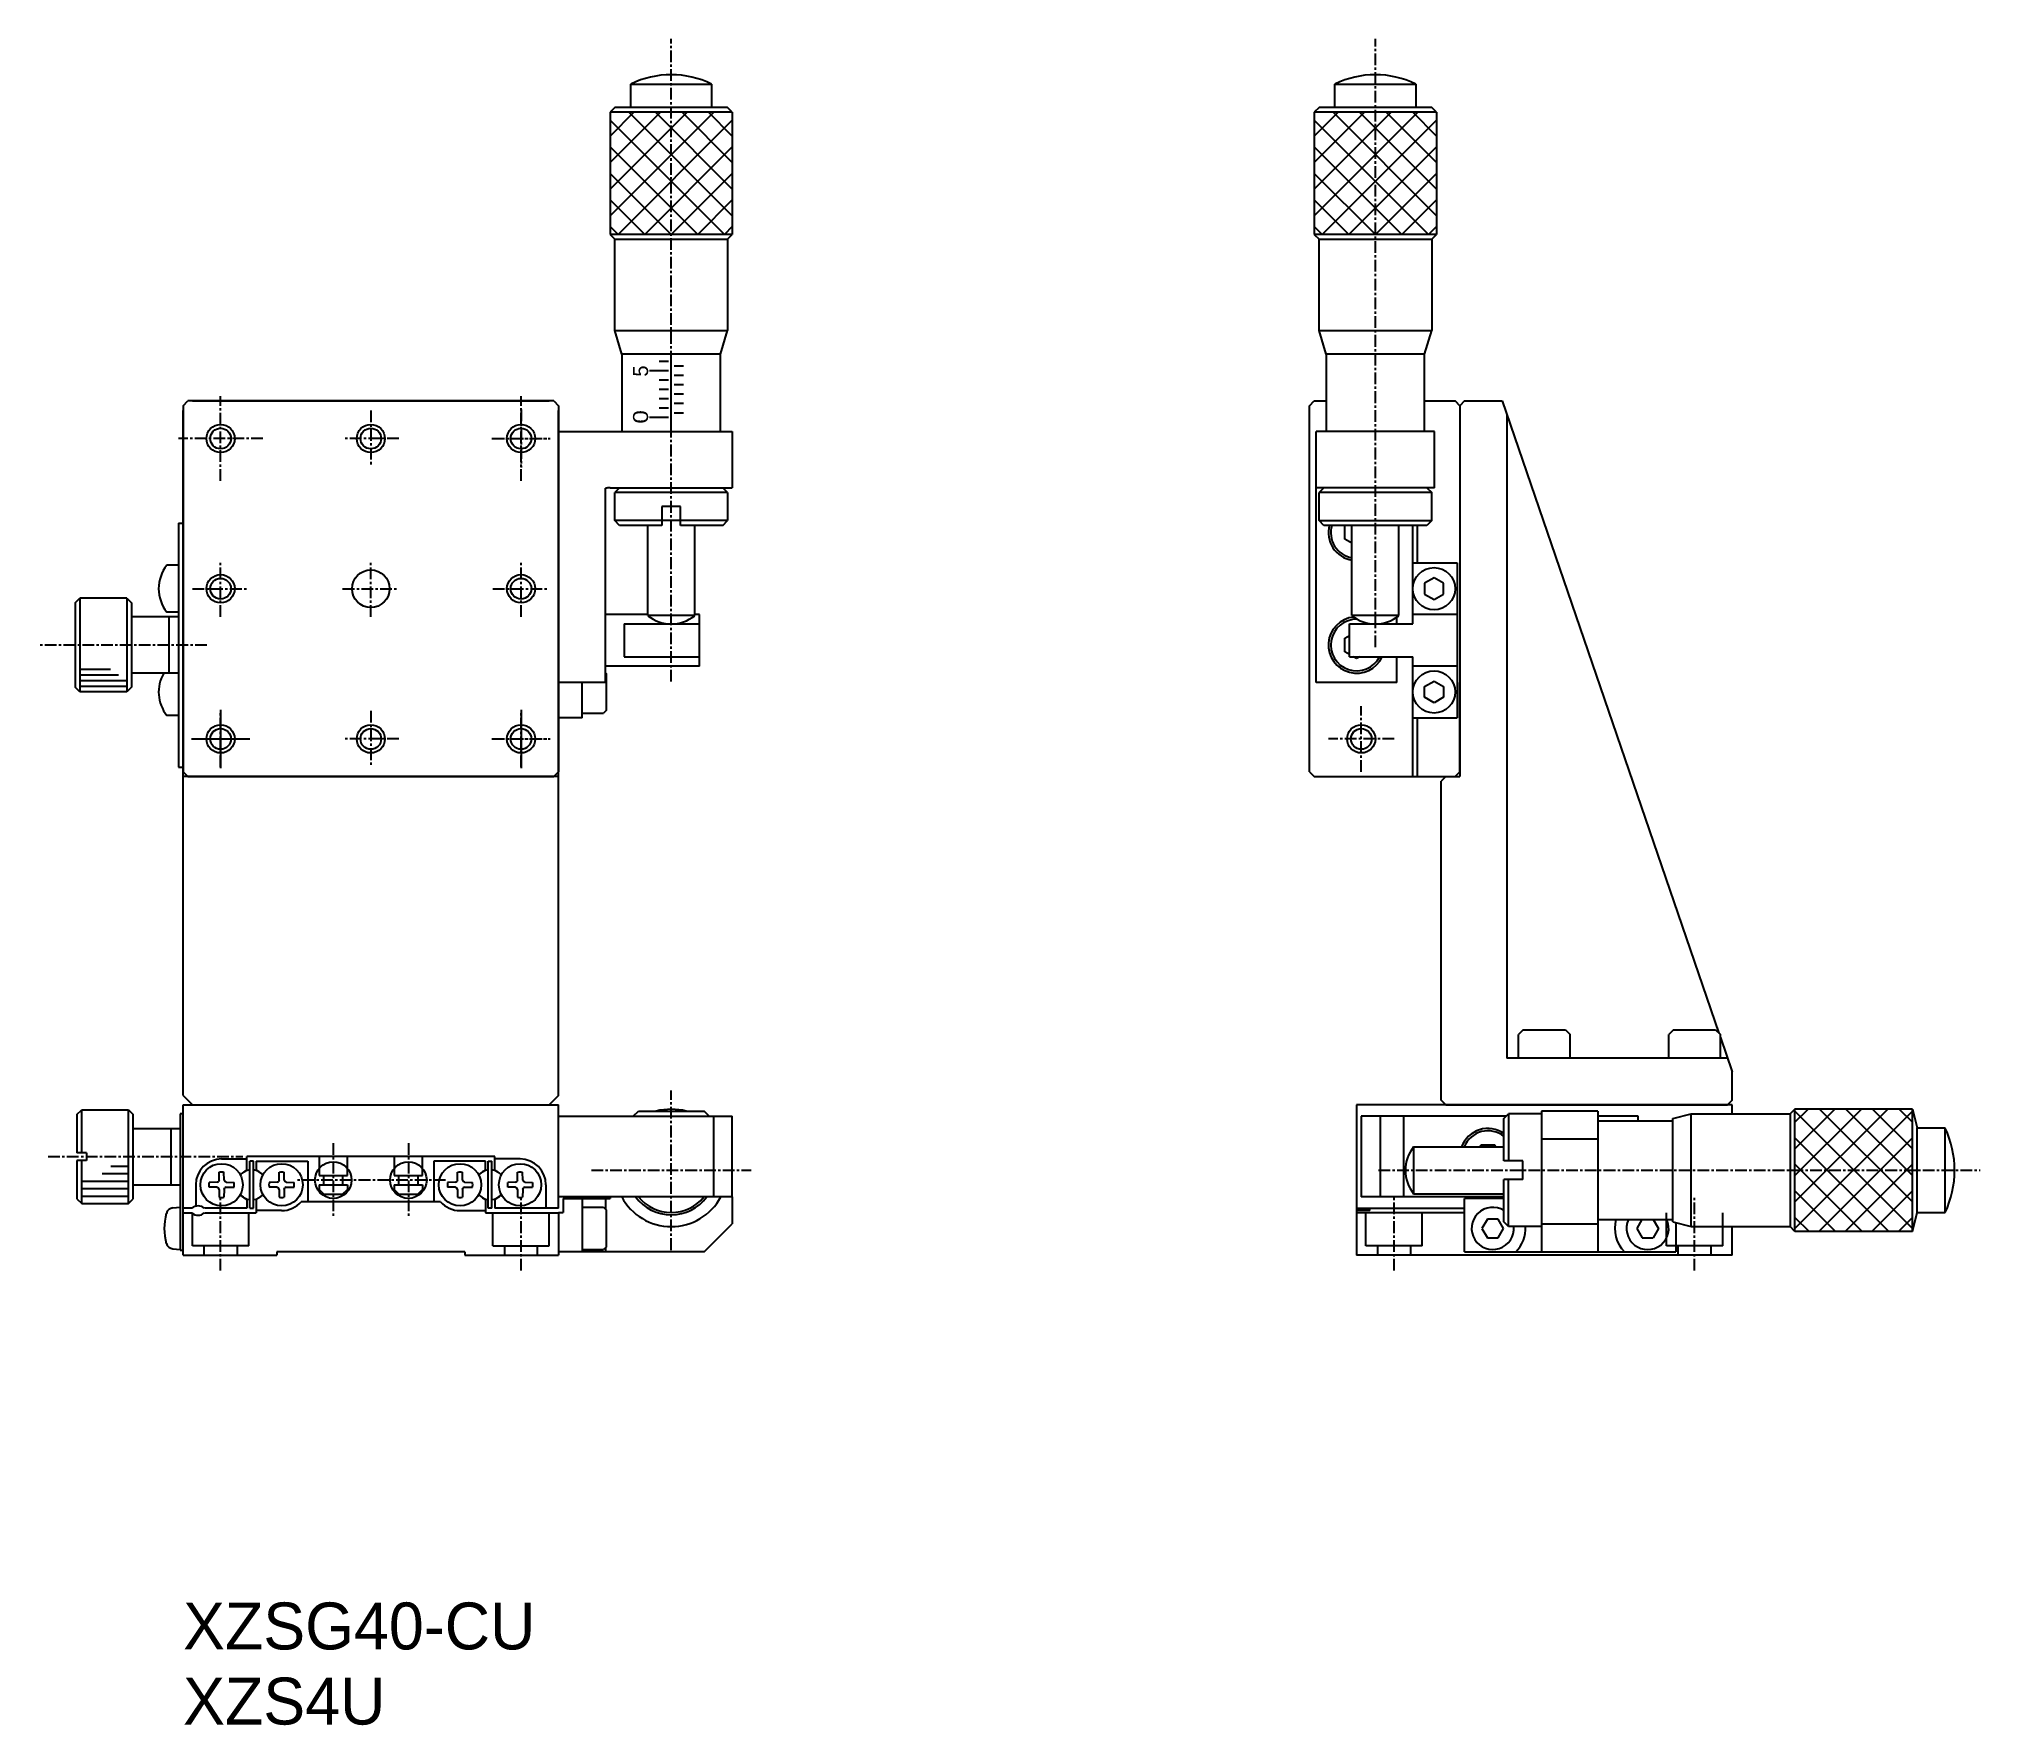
# Model space of a CAD drawing. Extents: x 112 to 318, y 45 to 225.
import ezdxf

# ---------------------------------------------------------------- set-up
doc = ezdxf.new("R2010")
doc.units = 0
doc.linetypes.add('CENTER', pattern=[2, 1.25, -0.25, 0.25, -0.25])
doc.layers.get('0').update_dxf_attribs({"linetype": 'CONTINUOUS'})
doc.layers.add('CENTER', color=1, linetype='CENTER')

msp = doc.modelspace()

# ---------------------------------------------------------------- linework, layer by layer
at = {"color": 7, "linetype": 'CONTINUOUS'}
for p, q in [((174.73, 217.61), (174.73, 220.11)), ((174.73, 220.11), (183.33, 220.11)), ((183.33, 220.11), (183.33, 217.61)), ((249.73, 217.61), (249.73, 220.11)), ((249.73, 220.11), (258.33, 220.11)), ((258.33, 220.11), (258.33, 217.61)), ((173.03, 217.61), (172.53, 217.11)), ((185.03, 217.61), (173.03, 217.61)), ((185.53, 217.11), (185.03, 217.61)), ((248.03, 217.61), (247.53, 217.11)), ((260.03, 217.61), (248.03, 217.61)), ((260.53, 217.11), (260.03, 217.61)), ((172.53, 217.11), (172.53, 204.11)), ((185.53, 217.11), (172.53, 217.11)), ((185.53, 217.11), (185.53, 204.11)), ((247.53, 217.11), (247.53, 204.11)), ((260.53, 217.11), (247.53, 217.11)), ((260.53, 217.11), (260.53, 204.11)), ((172.53, 204.11), (173.03, 203.61)), ((185.53, 204.11), (172.53, 204.11)), ((173.03, 193.86), (173.03, 203.61)), ((173.03, 203.61), (185.03, 203.61)), ((185.03, 203.61), (185.53, 204.11)), ((185.07, 193.86), (185.07, 203.61)), ((247.53, 204.11), (248.03, 203.61)), ((260.53, 204.11), (247.53, 204.11)), ((248.03, 193.86), (248.03, 203.61)), ((248.03, 203.61), (260.03, 203.61)), ((260.03, 203.61), (260.53, 204.11)), ((260.07, 193.86), (260.07, 203.61)), ((173.03, 193.86), (185.03, 193.86)), ((173.78, 191.36), (173.03, 193.86)), ((184.28, 191.36), (185.03, 193.86)), ((248.03, 193.86), (260.03, 193.86)), ((248.78, 191.36), (248.03, 193.86)), ((259.28, 191.36), (260.03, 193.86)), ((173.78, 191.36), (173.78, 183.11)), ((184.28, 191.36), (173.78, 191.36)), ((184.28, 183.11), (184.28, 191.36)), ((248.78, 191.36), (248.78, 183.11)), ((259.28, 191.36), (248.78, 191.36)), ((259.28, 183.11), (259.28, 191.36)), ((127.03, 185.86), (127.53, 186.36)), ((166.53, 186.36), (127.53, 186.36)), ((128.03, 186.36), (166.03, 186.36)), ((166.53, 186.36), (167.03, 185.86)), ((247.03, 185.86), (247.53, 186.36)), ((247.53, 186.36), (248.78, 186.36)), ((259.28, 186.36), (262.53, 186.36)), ((262.53, 186.36), (263.03, 185.86)), ((263.03, 185.86), (262.53, 186.36)), ((263.53, 186.36), (263.03, 185.86)), ((263.53, 186.36), (267.53, 186.36)), ((267.53, 186.36), (290.62, 119.03)), ((127.03, 185.86), (127.03, 146.86)), ((127.03, 112.36), (127.03, 185.36)), ((167.03, 185.86), (167.03, 146.86)), ((167.03, 112.36), (167.03, 185.36)), ((247.03, 146.86), (247.03, 185.86)), ((263.03, 185.86), (263.03, 146.36)), ((263.03, 185.86), (263.03, 176.36)), ((268.03, 184.9), (268.03, 116.36)), ((167.03, 183.11), (185.53, 183.11)), ((185.53, 183.11), (185.53, 177.11)), ((247.73, 156.36), (247.73, 183.11)), ((260.33, 183.11), (247.73, 183.11)), ((260.33, 177.11), (260.33, 183.11)), ((172.03, 156.36), (172.03, 177.07)), ((172.53, 177.11), (185.53, 177.11)), ((173.53, 177.11), (173.03, 176.61)), ((173.03, 173.61), (173.03, 176.61)), ((185.03, 176.61), (173.03, 176.61)), ((185.03, 176.61), (184.53, 177.11)), ((185.03, 176.61), (185.03, 173.61)), ((260.33, 177.11), (247.73, 177.11)), ((248.53, 177.11), (248.03, 176.61)), ((248.03, 173.61), (248.03, 176.61)), ((260.03, 176.61), (248.03, 176.61)), ((259.53, 177.11), (260.03, 176.61)), ((260.03, 173.61), (260.03, 176.61)), ((180.03, 175.11), (178.03, 175.11)), ((178.03, 175.11), (178.03, 173.11)), ((180.03, 173.11), (180.03, 175.11)), ((126.53, 173.36), (127.03, 173.36)), ((126.53, 173.36), (126.53, 147.36)), ((173.53, 173.11), (173.03, 173.61)), ((178.03, 173.61), (173.03, 173.61)), ((178.03, 173.11), (173.53, 173.11)), ((176.53, 163.49), (176.53, 173.11)), ((180.03, 173.61), (178.03, 173.61)), ((185.03, 173.61), (180.03, 173.61)), ((184.53, 173.11), (180.03, 173.11)), ((181.53, 163.49), (181.53, 173.11)), ((184.53, 173.11), (185.03, 173.61)), ((248.53, 173.11), (248.03, 173.61)), ((248.03, 173.61), (260.03, 173.61)), ((259.53, 173.11), (248.53, 173.11)), ((250.78, 173.08), (250.83, 173.11)), ((250.78, 171.64), (250.78, 173.08)), ((251.53, 171.21), (250.78, 171.64)), ((251.53, 163.49), (251.53, 173.11)), ((256.53, 163.49), (256.53, 173.11)), ((258.03, 169.11), (258.03, 173.11)), ((258.53, 169.11), (258.53, 173.11)), ((260.03, 173.61), (259.53, 173.11)), ((126.53, 168.86), (125.31, 168.86)), ((258.03, 169.11), (262.73, 169.11)), ((258.03, 162.61), (258.03, 169.11)), ((260.28, 167.52), (259.28, 166.94)), ((261.28, 166.94), (260.28, 167.52)), ((262.73, 169.11), (262.73, 152.61)), ((259.28, 166.94), (259.28, 165.79)), ((259.28, 165.79), (260.28, 165.21)), ((260.28, 165.21), (261.28, 165.79)), ((261.28, 165.79), (261.28, 166.94)), ((115.53, 164.86), (116.03, 165.36)), ((115.53, 164.86), (115.53, 155.86)), ((121.03, 165.36), (116.03, 165.36)), ((116.03, 165.36), (116.03, 155.36)), ((121.03, 165.36), (121.53, 164.86)), ((121.03, 165.36), (121.03, 155.36)), ((121.53, 164.86), (121.53, 155.86)), ((126.53, 163.36), (121.53, 163.36)), ((126.53, 163.86), (125.31, 163.86)), ((125.53, 163.36), (125.53, 157.36)), ((176.53, 163.61), (172.03, 163.61)), ((181.53, 163.49), (176.53, 163.49)), ((182.03, 163.61), (181.53, 163.61)), ((182.03, 158.11), (182.03, 163.61)), ((256.53, 163.49), (251.53, 163.49)), ((262.73, 163.61), (258.03, 163.61)), ((174.03, 162.61), (174.03, 159.11)), ((174.03, 162.61), (182.03, 162.61)), ((250.78, 161.08), (251.28, 161.37)), ((251.28, 159.11), (251.28, 162.61)), ((251.28, 162.61), (258.03, 162.61)), ((256.33, 162.61), (256.33, 163.34)), ((250.78, 159.64), (250.78, 161.08)), ((251.28, 159.35), (250.78, 159.64)), ((126.53, 157.36), (121.53, 157.36)), ((182.03, 158.11), (172.03, 158.11)), ((172.03, 157.41), (172.13, 157.31)), ((172.13, 153.41), (172.13, 157.31)), ((174.03, 159.11), (182.03, 159.11)), ((251.28, 159.11), (258.03, 159.11)), ((252.03, 158.92), (251.7, 159.11)), ((252.37, 159.11), (252.03, 158.92)), ((256.33, 156.36), (256.33, 159.11)), ((258.03, 152.61), (258.03, 159.11)), ((262.73, 158.11), (258.03, 158.11)), ((116.03, 155.36), (115.53, 155.86)), ((121.03, 155.36), (116.03, 155.36)), ((121.53, 155.86), (121.03, 155.36)), ((172.03, 156.36), (167.03, 156.36)), ((169.53, 152.61), (169.53, 156.36)), ((256.33, 156.36), (247.73, 156.36)), ((259.28, 155.94), (260.28, 156.52)), ((259.28, 154.79), (259.28, 155.94)), ((260.28, 156.52), (261.28, 155.94)), ((261.28, 155.94), (261.28, 154.79)), ((263.03, 146.86), (263.03, 156.36)), ((131.03, 153.46), (131.03, 147.26)), ((163.03, 153.46), (163.03, 147.26)), ((169.53, 153.11), (171.83, 153.11)), ((172.13, 153.41), (171.83, 153.11)), ((260.28, 154.21), (259.28, 154.79)), ((261.28, 154.79), (260.28, 154.21)), ((126.53, 152.86), (125.31, 152.86)), ((169.53, 152.61), (167.03, 152.61)), ((258.03, 152.61), (262.73, 152.61)), ((258.03, 146.36), (258.03, 152.61)), ((258.53, 146.36), (258.53, 152.61)), ((126.53, 147.36), (127.03, 147.36)), ((127.53, 146.36), (127.03, 146.86)), ((167.03, 146.86), (166.53, 146.36)), ((247.03, 146.86), (247.53, 146.36)), ((263.03, 146.86), (262.53, 146.36)), ((263.03, 146.86), (262.53, 146.36)), ((167.03, 146.36), (127.03, 146.36)), ((127.53, 146.36), (166.53, 146.36)), ((247.53, 146.36), (262.53, 146.36)), ((261.53, 146.36), (261.03, 145.86)), ((261.03, 111.86), (261.03, 145.86)), ((261.53, 146.36), (263.03, 146.36)), ((269.78, 119.36), (269.28, 118.86)), ((269.28, 116.36), (269.28, 118.86)), ((269.78, 119.36), (274.28, 119.36)), ((274.28, 119.36), (274.78, 118.86)), ((274.78, 116.36), (274.78, 118.86)), ((285.78, 119.36), (285.28, 118.86)), ((285.28, 116.36), (285.28, 118.86)), ((285.78, 119.36), (290.28, 119.36)), ((290.28, 119.36), (290.78, 118.86)), ((290.78, 116.36), (290.78, 118.86)), ((290.78, 118.55), (292.03, 114.9)), ((291.53, 116.36), (268.03, 116.36)), ((292.03, 111.86), (292.03, 114.9)), ((127.03, 112.36), (128.03, 111.36)), ((167.03, 112.36), (166.03, 111.36)), ((261.53, 111.36), (261.03, 111.86)), ((292.03, 111.86), (291.53, 111.36)), ((115.73, 110.36), (116.23, 110.86)), ((115.73, 110.36), (115.73, 106.26)), ((116.23, 110.86), (121.23, 110.86)), ((121.23, 110.86), (121.73, 110.36)), ((121.73, 101.36), (121.73, 110.36)), ((127.03, 110.41), (126.73, 110.41)), ((126.73, 110.41), (126.73, 95.91)), ((127.03, 95.36), (127.03, 111.36)), ((127.03, 111.36), (167.03, 111.36)), ((128.03, 111.36), (166.03, 111.36)), ((167.03, 100.36), (167.03, 111.36)), ((167.03, 110.16), (185.53, 110.16)), ((174.98, 110.16), (175.53, 110.71)), ((175.53, 110.71), (182.53, 110.71)), ((183.08, 110.16), (182.53, 110.71)), ((183.53, 110.16), (183.53, 101.56)), ((185.53, 101.56), (185.53, 110.16)), ((292.03, 111.36), (252.03, 111.36)), ((252.03, 111.36), (252.03, 95.36)), ((252.53, 110.16), (252.53, 101.56)), ((267.98, 110.16), (252.53, 110.16)), ((254.53, 110.16), (254.53, 101.56)), ((257.03, 110.16), (257.03, 101.56)), ((261.53, 111.36), (291.53, 111.36)), ((267.73, 109.91), (268.23, 110.41)), ((267.73, 105.41), (267.73, 109.91)), ((271.73, 110.41), (268.23, 110.41)), ((271.73, 110.71), (271.73, 95.71)), ((277.73, 110.71), (271.73, 110.71)), ((277.73, 110.71), (277.73, 95.71)), ((282.03, 110.16), (277.73, 110.16)), ((277.73, 109.66), (285.73, 109.66)), ((282.03, 109.66), (282.03, 110.16)), ((285.73, 109.91), (287.67, 110.43)), ((285.73, 98.91), (285.73, 109.91)), ((287.67, 110.43), (298.23, 110.43)), ((287.67, 98.4), (287.67, 110.4)), ((292.03, 110.43), (292.03, 111.36)), ((298.73, 110.93), (298.23, 110.43)), ((298.23, 110.43), (298.23, 98.4)), ((311.23, 110.93), (298.73, 110.93)), ((311.23, 110.93), (311.73, 108.91)), ((121.73, 108.86), (126.73, 108.86)), ((125.73, 108.86), (125.73, 102.86)), ((277.73, 107.71), (271.73, 107.71)), ((311.73, 108.91), (314.73, 108.91)), ((311.73, 99.91), (311.73, 108.91)), ((116.73, 106.26), (115.73, 106.26)), ((116.73, 105.46), (115.73, 105.46)), ((115.73, 105.46), (115.73, 101.36)), ((116.73, 106.26), (116.73, 105.46)), ((131.13, 105.61), (133.83, 105.61)), ((160.23, 105.86), (133.83, 105.86)), ((133.83, 104.41), (133.83, 105.86)), ((141.53, 105.86), (141.53, 103.86)), ((144.53, 103.86), (144.53, 105.86)), ((149.53, 105.86), (149.53, 103.86)), ((152.53, 103.86), (152.53, 105.86)), ((160.23, 104.41), (160.23, 105.86)), ((162.93, 105.61), (160.23, 105.61)), ((258.11, 106.91), (267.73, 106.91)), ((265.2, 106.91), (265.31, 107.11)), ((265.31, 107.11), (266.76, 107.11)), ((266.87, 106.91), (266.76, 107.11)), ((130.86, 103.36), (130.87, 104.19)), ((131.41, 103.36), (131.39, 104.19)), ((133.54, 104.24), (133.83, 104.41)), ((134.53, 105.36), (134.13, 105.36)), ((134.13, 100.36), (134.13, 105.36)), ((134.53, 100.36), (134.53, 105.36)), ((134.83, 105.36), (140.33, 105.36)), ((134.83, 105.36), (134.83, 104.41)), ((135.13, 104.24), (134.83, 104.41)), ((137.26, 103.36), (137.27, 104.19)), ((137.81, 103.36), (137.79, 104.19)), ((140.33, 105.36), (140.33, 101.06)), ((141.53, 103.86), (144.53, 103.86)), ((142.03, 102.86), (142.03, 103.86)), ((144.03, 103.86), (144.03, 102.86)), ((149.53, 103.86), (152.53, 103.86)), ((150.03, 102.86), (150.03, 103.86)), ((152.03, 103.86), (152.03, 102.86)), ((159.23, 105.36), (153.73, 105.36)), ((153.73, 105.36), (153.73, 101.06)), ((156.26, 103.36), (156.27, 104.19)), ((156.81, 103.36), (156.79, 104.19)), ((158.94, 104.24), (159.23, 104.41)), ((159.23, 104.41), (159.23, 105.36)), ((159.53, 105.36), (159.93, 105.36)), ((159.53, 100.36), (159.53, 105.36)), ((159.93, 100.36), (159.93, 105.36)), ((160.23, 104.41), (160.53, 104.24)), ((162.66, 103.36), (162.67, 104.19)), ((163.21, 103.36), (163.19, 104.19)), ((269.73, 105.41), (267.73, 105.41)), ((269.73, 103.41), (267.73, 103.41)), ((267.73, 98.91), (267.73, 103.41)), ((269.73, 103.41), (269.73, 105.41)), ((115.73, 101.36), (116.23, 100.86)), ((121.23, 100.86), (121.73, 101.36)), ((121.73, 102.86), (126.73, 102.86)), ((128.38, 102.86), (128.38, 100.58)), ((130.65, 103.14), (129.81, 103.12)), ((130.65, 102.59), (129.81, 102.6)), ((130.65, 103.14), (130.79, 103.2)), ((130.65, 102.59), (130.79, 102.53)), ((130.86, 103.36), (130.79, 103.2)), ((130.86, 102.36), (130.79, 102.53)), ((130.86, 102.36), (130.87, 101.54)), ((131.41, 102.36), (131.39, 101.54)), ((131.41, 103.36), (131.48, 103.2)), ((131.41, 102.36), (131.48, 102.53)), ((131.62, 103.14), (131.48, 103.2)), ((131.62, 102.59), (131.48, 102.53)), ((131.62, 103.14), (132.46, 103.12)), ((131.62, 102.59), (132.46, 102.6)), ((133.54, 101.48), (133.83, 101.31)), ((135.13, 101.48), (134.83, 101.31)), ((137.05, 103.14), (136.21, 103.12)), ((137.05, 102.59), (136.21, 102.6)), ((137.05, 103.14), (137.19, 103.2)), ((137.05, 102.59), (137.19, 102.53)), ((137.26, 103.36), (137.19, 103.2)), ((137.26, 102.36), (137.19, 102.53)), ((137.26, 102.36), (137.27, 101.54)), ((137.81, 102.36), (137.79, 101.54)), ((137.81, 103.36), (137.88, 103.2)), ((137.81, 102.36), (137.88, 102.53)), ((138.02, 103.14), (137.88, 103.2)), ((138.02, 102.59), (137.88, 102.53)), ((138.02, 103.14), (138.86, 103.12)), ((138.02, 102.59), (138.86, 102.6)), ((141.53, 102.86), (144.53, 102.86)), ((141.53, 102.86), (141.53, 102.36)), ((142.03, 101.86), (141.53, 102.36)), ((142.03, 101.86), (144.03, 101.86)), ((144.03, 101.86), (144.53, 102.36)), ((144.53, 102.86), (144.53, 102.36)), ((149.53, 102.86), (152.53, 102.86)), ((149.53, 102.86), (149.53, 102.36)), ((150.03, 101.86), (149.53, 102.36)), ((150.03, 101.86), (152.03, 101.86)), ((152.03, 101.86), (152.53, 102.36)), ((152.53, 102.86), (152.53, 102.36)), ((156.05, 103.14), (155.21, 103.12)), ((156.05, 102.59), (155.21, 102.6)), ((156.05, 103.14), (156.19, 103.2)), ((156.05, 102.59), (156.19, 102.53)), ((156.26, 103.36), (156.19, 103.2)), ((156.26, 102.36), (156.19, 102.53)), ((156.26, 102.36), (156.27, 101.54)), ((156.81, 102.36), (156.79, 101.54)), ((156.81, 103.36), (156.88, 103.2)), ((156.81, 102.36), (156.88, 102.53)), ((157.02, 103.14), (156.88, 103.2)), ((157.02, 102.59), (156.88, 102.53)), ((157.02, 103.14), (157.86, 103.12)), ((157.02, 102.59), (157.86, 102.6)), ((158.94, 101.48), (159.23, 101.31)), ((160.53, 101.48), (160.23, 101.31)), ((162.45, 103.14), (161.61, 103.12)), ((162.45, 102.59), (161.61, 102.6)), ((162.45, 103.14), (162.59, 103.2)), ((162.45, 102.59), (162.59, 102.53)), ((162.66, 103.36), (162.59, 103.2)), ((162.66, 102.36), (162.59, 102.53)), ((162.66, 102.36), (162.67, 101.54)), ((163.21, 102.36), (163.19, 101.54)), ((163.21, 103.36), (163.28, 103.2)), ((163.21, 102.36), (163.28, 102.53)), ((163.42, 103.14), (163.28, 103.2)), ((163.42, 102.59), (163.28, 102.53)), ((163.42, 103.14), (164.26, 103.12)), ((163.42, 102.59), (164.26, 102.6)), ((165.68, 102.86), (165.68, 100.36)), ((185.53, 101.56), (167.03, 101.56)), ((167.53, 101.41), (172.53, 101.41)), ((167.53, 101.41), (167.53, 99.91)), ((169.53, 101.41), (169.53, 95.71)), ((172.03, 101.41), (172.03, 100.26)), ((172.53, 101.56), (172.53, 101.41)), ((185.53, 101.56), (185.53, 98.71)), ((267.73, 101.56), (252.53, 101.56)), ((258.11, 101.91), (267.73, 101.91)), ((263.53, 95.71), (263.53, 101.41)), ((267.73, 101.41), (263.53, 101.41)), ((116.23, 100.86), (121.23, 100.86)), ((125.95, 100.39), (126.73, 100.46)), ((127.97, 100.36), (127.03, 100.36)), ((127.03, 99.86), (127.97, 99.86)), ((133.83, 100.36), (129.3, 100.36)), ((129.3, 99.86), (134.83, 99.86)), ((133.83, 101.31), (133.83, 100.36)), ((134.13, 100.36), (134.53, 100.36)), ((134.83, 101.31), (134.83, 99.86)), ((137.53, 100.11), (134.83, 100.11)), ((154.46, 101.06), (139.61, 101.06)), ((156.53, 100.11), (159.23, 100.11)), ((159.23, 101.31), (159.23, 99.86)), ((159.23, 99.86), (167.03, 99.86)), ((159.93, 100.36), (159.53, 100.36)), ((160.23, 101.31), (160.23, 100.36)), ((167.03, 100.36), (160.23, 100.36)), ((167.03, 99.91), (167.53, 99.91)), ((167.03, 99.86), (167.03, 95.36)), ((169.53, 100.46), (171.83, 100.46)), ((169.53, 100.46), (169.53, 95.96)), ((171.83, 100.46), (172.13, 100.16)), ((172.13, 96.26), (172.13, 100.16)), ((252.03, 100.36), (263.53, 100.36)), ((253.43, 100.11), (252.03, 100.11)), ((263.53, 99.86), (252.03, 99.86)), ((253.43, 100.11), (253.43, 100.36)), ((311.23, 97.9), (311.73, 99.91)), ((311.73, 99.91), (314.73, 99.91)), ((182.53, 95.71), (185.53, 98.71)), ((265.96, 99.21), (265.38, 98.21)), ((265.38, 98.21), (265.96, 97.21)), ((267.11, 99.21), (265.96, 99.21)), ((265.96, 97.21), (267.11, 97.21)), ((267.69, 98.21), (267.11, 99.21)), ((267.11, 97.21), (267.69, 98.21)), ((268.23, 98.41), (267.73, 98.91)), ((271.73, 98.41), (268.23, 98.41)), ((271.73, 98.71), (277.73, 98.71)), ((277.73, 99.16), (285.73, 99.16)), ((282.43, 99.16), (281.88, 98.21)), ((281.88, 98.21), (282.46, 97.21)), ((282.43, 99.16), (282.46, 99.21)), ((282.46, 97.21), (283.61, 97.21)), ((283.64, 99.16), (283.61, 99.21)), ((284.19, 98.21), (283.61, 97.21)), ((283.64, 99.16), (284.19, 98.21)), ((285.73, 98.91), (287.67, 98.4)), ((286.03, 98.83), (286.03, 95.71)), ((287.67, 98.4), (298.23, 98.4)), ((292.03, 95.36), (292.03, 98.4)), ((298.73, 97.9), (298.23, 98.4)), ((311.23, 97.9), (298.73, 97.9)), ((125.95, 96.03), (126.73, 95.96)), ((126.73, 95.91), (127.03, 95.91)), ((127.03, 95.36), (137.03, 95.36)), ((157.03, 95.71), (137.03, 95.71)), ((137.03, 95.71), (137.03, 95.36)), ((157.03, 95.71), (157.03, 95.36)), ((157.03, 95.36), (167.03, 95.36)), ((182.53, 95.71), (167.03, 95.71)), ((169.53, 95.96), (171.83, 95.96)), ((172.13, 96.26), (171.83, 95.96)), ((172.03, 96.16), (172.03, 95.71)), ((292.03, 95.36), (252.03, 95.36)), ((263.53, 95.71), (286.03, 95.71))]:
    msp.add_line(p, q, dxfattribs=at)
at = {"color": 3, "linetype": 'CONTINUOUS'}
for p, q in [((175.06, 217.11), (172.53, 214.58)), ((177.89, 217.11), (172.53, 211.76)), ((180.72, 217.11), (172.53, 208.93)), ((183.55, 217.11), (172.53, 206.1)), ((184.69, 204.11), (172.53, 216.27)), ((185.53, 216.27), (173.38, 204.11)), ((185.53, 206.1), (174.52, 217.11)), ((185.53, 208.93), (177.35, 217.11)), ((185.53, 211.76), (180.18, 217.11)), ((185.53, 214.58), (183.01, 217.11)), ((250.06, 217.11), (247.53, 214.58)), ((252.89, 217.11), (247.53, 211.76)), ((255.72, 217.11), (247.53, 208.93)), ((258.55, 217.11), (247.53, 206.1)), ((259.69, 204.11), (247.53, 216.27)), ((260.53, 216.27), (248.38, 204.11)), ((260.53, 206.1), (249.52, 217.11)), ((260.53, 208.93), (252.35, 217.11)), ((260.53, 211.76), (255.18, 217.11)), ((260.53, 214.58), (258.01, 217.11)), ((181.86, 204.11), (172.53, 213.44)), ((185.53, 213.44), (176.21, 204.11)), ((256.86, 204.11), (247.53, 213.44)), ((260.53, 213.44), (251.21, 204.11)), ((179.03, 204.11), (172.53, 210.61)), ((185.53, 210.61), (179.03, 204.11)), ((254.03, 204.11), (247.53, 210.61)), ((260.53, 210.61), (254.03, 204.11)), ((176.21, 204.11), (172.53, 207.78)), ((185.53, 207.78), (181.86, 204.11)), ((251.21, 204.11), (247.53, 207.78)), ((260.53, 207.78), (256.86, 204.11)), ((173.38, 204.11), (172.53, 204.96)), ((185.53, 204.96), (184.69, 204.11)), ((248.38, 204.11), (247.53, 204.96)), ((260.53, 204.96), (259.69, 204.11)), ((177.73, 190.61), (178.73, 190.61)), ((179.03, 183.11), (179.03, 191.11)), ((176.73, 189.61), (178.73, 189.61)), ((177.73, 188.61), (178.73, 188.61)), ((179.33, 190.11), (180.33, 190.11)), ((179.33, 189.11), (180.33, 189.11)), ((177.73, 187.61), (178.73, 187.61)), ((177.73, 186.61), (178.73, 186.61)), ((179.33, 188.11), (180.33, 188.11)), ((179.33, 187.11), (180.33, 187.11)), ((179.33, 186.11), (180.33, 186.11)), ((178.73, 184.61), (176.73, 184.61)), ((178.73, 185.61), (177.73, 185.61)), ((179.33, 185.11), (180.33, 185.11)), ((119.3, 157.76), (116.03, 157.76)), ((120.17, 157.16), (116.03, 157.16)), ((121.03, 156.56), (116.03, 156.56)), ((121.03, 155.96), (116.03, 155.96)), ((127.93, 150.36), (134.13, 150.36)), ((116.23, 106.26), (116.23, 110.86)), ((121.23, 100.86), (121.23, 110.86)), ((268.23, 110.41), (268.23, 105.41)), ((298.73, 97.9), (298.73, 110.93)), ((298.73, 106.69), (302.98, 110.93)), ((298.73, 103.86), (305.81, 110.93)), ((298.73, 101.03), (308.63, 110.93)), ((298.73, 109.52), (300.15, 110.93)), ((298.73, 110.7), (311.23, 98.2)), ((298.73, 98.2), (311.23, 110.7)), ((301.34, 110.93), (311.23, 101.03)), ((304.16, 110.93), (311.23, 103.86)), ((306.99, 110.93), (311.23, 106.69)), ((309.82, 110.93), (311.23, 109.52)), ((311.23, 97.9), (311.23, 110.93)), ((298.73, 107.87), (308.71, 97.9)), ((301.26, 97.9), (311.23, 107.87)), ((314.73, 99.91), (314.73, 108.91)), ((116.23, 100.86), (116.23, 105.46)), ((258.11, 106.91), (258.11, 101.91)), ((118.42, 104.06), (121.23, 104.06)), ((119.33, 104.86), (121.23, 104.86)), ((268.23, 98.41), (268.23, 103.41)), ((298.73, 105.05), (305.89, 97.9)), ((304.08, 97.9), (311.23, 105.05)), ((116.23, 103.26), (121.23, 103.26)), ((116.23, 102.46), (121.23, 102.46)), ((116.23, 101.66), (121.23, 101.66)), ((298.73, 102.22), (303.06, 97.9)), ((306.91, 97.9), (311.23, 102.22)), ((128.03, 96.36), (128.03, 99.81)), ((134.03, 96.36), (134.03, 99.86)), ((160.03, 96.36), (160.03, 99.86)), ((166.03, 96.36), (166.03, 99.86)), ((253.03, 96.36), (253.03, 99.86)), ((259.03, 96.36), (259.03, 99.86)), ((285.03, 96.36), (285.03, 99.86)), ((291.03, 96.36), (291.03, 99.86)), ((298.73, 99.39), (300.23, 97.9)), ((309.74, 97.9), (311.23, 99.39)), ((134.03, 96.36), (128.03, 96.36)), ((129.28, 95.36), (129.28, 96.36)), ((132.78, 96.36), (132.78, 95.36)), ((160.03, 96.36), (166.03, 96.36)), ((161.28, 96.36), (161.28, 95.36)), ((164.78, 95.36), (164.78, 96.36)), ((259.03, 96.36), (253.03, 96.36)), ((254.28, 95.36), (254.28, 96.36)), ((257.78, 96.36), (257.78, 95.36)), ((291.03, 96.36), (285.03, 96.36)), ((286.28, 95.36), (286.28, 96.36)), ((289.78, 96.36), (289.78, 95.36))]:
    msp.add_line(p, q, dxfattribs=at)
for centre, radius in [((131.03, 182.36), 1.5), ((147.03, 182.36), 1.5), ((163.03, 182.36), 1.5), ((131.03, 166.36), 1.5), ((163.03, 166.36), 1.5), ((131.03, 150.36), 1.5), ((147.03, 150.36), 1.5), ((163.03, 150.36), 1.5), ((252.53, 150.36), 1.5), ((143.03, 103.36), 1.95), ((151.03, 103.36), 1.95)]:
    msp.add_circle(centre, radius, dxfattribs=at)
at = {"color": 7, "linetype": 'CONTINUOUS'}
for centre, radius in [((131.03, 182.36), 1.1), ((147.03, 182.36), 1.1), ((163.03, 182.36), 1.1), ((147.03, 166.36), 2), ((260.28, 166.36), 2.25), ((131.03, 166.36), 1.1), ((163.03, 166.36), 1.1), ((260.28, 155.36), 2.25), ((131.03, 150.36), 1.1), ((147.03, 150.36), 1.1), ((163.03, 150.36), 1.1), ((252.53, 150.36), 1.1), ((131.13, 102.86), 2.25), ((137.53, 102.86), 2.25), ((156.53, 102.86), 2.25), ((162.93, 102.86), 2.25)]:
    msp.add_circle(centre, radius, dxfattribs=at)
for centre, radius, start, end in [((179.03, 211.37), 9.75, 63.8162, 116.1838), ((254.03, 211.37), 9.75, 63.8162, 116.1838), ((172.53, 174.11), 3, 90, 99.5941), ((252.03, 172.36), 3, 165.5225, 260.406), ((252.03, 172.36), 2.75, 164.1734, 259.5244), ((128.43, 166.36), 4, 141.3178, 218.6822), ((179.03, 166.61), 4, 231.3178, 308.6822), ((254.03, 166.61), 4, 231.3178, 308.6822), ((252.03, 160.36), 3, 95.9194, 335.3756), ((252.03, 160.36), 2.75, 88.6478, 332.9643), ((128.43, 155.36), 4, 150, 218.6822), ((179.03, 104.41), 6.5, 75.75, 104.25), ((266.03, 105.86), 3, 55.4819, 159.5127), ((266.03, 105.86), 2.75, 51.8165, 157.5537), ((305.11, 104.41), 10.62, 334.9423, 25.0577), ((131.13, 102.86), 2.75, 90, 180), ((162.93, 102.86), 2.75, 0, 90), ((261.23, 104.41), 4, 141.3178, 218.7225), ((131.13, 102.86), 1.35, 78.8959, 101.1041), ((134.33, 102.86), 1.59, 97.2376, 139.2569), ((134.45, 102.75), 1.75, 121.3783, 138.8581), ((134.33, 102.86), 1.59, 40.7431, 82.7624), ((134.22, 102.75), 1.75, 41.1419, 58.6217), ((137.53, 102.86), 1.35, 78.8959, 101.1041), ((156.53, 102.86), 1.35, 78.8959, 101.1041), ((159.73, 102.86), 1.59, 97.2376, 139.2569), ((159.85, 102.75), 1.75, 121.3783, 138.8581), ((159.73, 102.86), 1.59, 40.7431, 82.7624), ((159.62, 102.75), 1.75, 41.1419, 58.6217), ((162.93, 102.86), 1.35, 78.8959, 101.1041), ((131.13, 102.86), 1.35, 168.8959, 191.1041), ((131.13, 102.86), 1.35, 258.8959, 281.1041), ((131.13, 102.86), 1.35, 348.8959, 11.1041), ((134.45, 102.98), 1.75, 221.1419, 238.6217), ((134.33, 102.86), 1.59, 220.7431, 262.7624), ((134.33, 102.86), 1.59, 277.2376, 319.2569), ((134.22, 102.98), 1.75, 301.3783, 318.8581), ((137.53, 102.86), 1.35, 168.8959, 191.1041), ((137.53, 102.86), 1.35, 258.8959, 281.1041), ((137.53, 102.86), 1.35, 348.8959, 11.1041), ((156.53, 102.86), 1.35, 168.8959, 191.1041), ((156.53, 102.86), 1.35, 258.8959, 281.1041), ((156.53, 102.86), 1.35, 348.8959, 11.1041), ((159.85, 102.98), 1.75, 221.1419, 238.6217), ((159.73, 102.86), 1.59, 220.7431, 262.7624), ((159.73, 102.86), 1.59, 277.2376, 319.2569), ((159.62, 102.98), 1.75, 301.3783, 318.8581), ((162.93, 102.86), 1.35, 168.8959, 191.1041), ((162.93, 102.86), 1.35, 258.8959, 281.1041), ((162.93, 102.86), 1.35, 348.8959, 11.1041), ((179.03, 104.41), 6, 208.3593, 331.6407), ((179.03, 104.41), 4.5, 219.2965, 320.7035), ((131.03, 98.21), 6, 164.7184, 195.4427), ((126.02, 99.6), 0.8, 95, 164.5573), ((128.63, 99.61), 1, 48.5904, 131.4096), ((128.63, 100.61), 1, 228.5904, 311.4096), ((137.53, 102.86), 2.75, 270, 319.1148), ((156.53, 102.86), 2.75, 220.8852, 270), ((266.53, 98.21), 2.25, 57.769, 5.0997), ((266.53, 98.21), 3.5, 314.4153, 3.2758), ((283.03, 98.21), 3.5, 164.2507, 225.5847), ((283.03, 98.21), 2.25, 155.025, 24.975), ((126.02, 96.83), 0.8, 195.4427, 265)]:
    msp.add_arc(centre, radius, start, end, dxfattribs=at)
at = {"color": 3, "linetype": 'CONTINUOUS'}
msp.add_arc((179.03, 104.41), 4.75, 216.8699, 323.1301, dxfattribs=at)
at = {"layer": 'CENTER', "color": 1, "linetype": 'CENTER'}
for p, q in [((179.03, 156.46), (179.03, 224.94)), ((254.03, 160.14), (254.03, 224.94)), ((131.03, 177.86), (131.03, 186.86)), ((163.03, 177.86), (163.03, 186.86)), ((147.03, 185.36), (147.03, 179.36)), ((163.03, 185.46), (163.03, 179.26)), ((135.53, 182.36), (126.53, 182.36)), ((150.03, 182.36), (144.03, 182.36)), ((159.93, 182.36), (166.13, 182.36)), ((160.03, 182.36), (166.03, 182.36)), ((131.03, 163.36), (131.03, 169.36)), ((147.03, 163.36), (147.03, 169.36)), ((163.03, 163.36), (163.03, 169.36)), ((128.03, 166.36), (134.03, 166.36)), ((144.03, 166.36), (150.03, 166.36)), ((160.03, 166.36), (166.03, 166.36)), ((129.56, 160.36), (111.67, 160.36)), ((131.03, 147.36), (131.03, 153.36)), ((147.03, 153.36), (147.03, 147.36)), ((163.03, 147.36), (163.03, 153.36)), ((252.53, 146.86), (252.53, 153.86)), ((128.03, 150.36), (134.03, 150.36)), ((150.03, 150.36), (144.03, 150.36)), ((159.93, 150.36), (166.13, 150.36)), ((160.03, 150.36), (166.03, 150.36)), ((256.03, 150.36), (249.03, 150.36)), ((179.03, 95.91), (179.03, 112.91)), ((112.66, 105.86), (133.39, 105.86)), ((143.03, 107.31), (143.03, 99.41)), ((151.03, 107.31), (151.03, 99.41)), ((170.53, 104.41), (187.53, 104.41)), ((254.35, 104.41), (318.46, 104.41)), ((131.03, 93.72), (131.03, 101.66)), ((146.98, 103.36), (139.08, 103.36)), ((154.98, 103.36), (147.08, 103.36)), ((163.03, 93.72), (163.03, 101.66)), ((256.03, 93.72), (256.03, 101.66)), ((288.03, 93.72), (288.03, 101.66))]:
    msp.add_line(p, q, dxfattribs=at)

# ---------------------------------------------------------------- texts
at = {"color": 3, "linetype": 'CONTINUOUS'}
msp.add_text('5', height=1.6, rotation=90, dxfattribs=at).set_placement((176.56, 188.95))
at = {"color": 3, "linetype": 'CONTINUOUS', "width": 1.2}
msp.add_text('0', height=1.6, rotation=90, dxfattribs=at).set_placement((176.56, 183.95))
at = {"color": 7, "linetype": 'CONTINUOUS'}
for s, p in [('XZSG40-CU', (127.03, 53.36)), ('XZS4U', (127.03, 45.36))]:
    msp.add_text(s, height=5, dxfattribs=at).set_placement(p)

doc.saveas('drawing.dxf')
